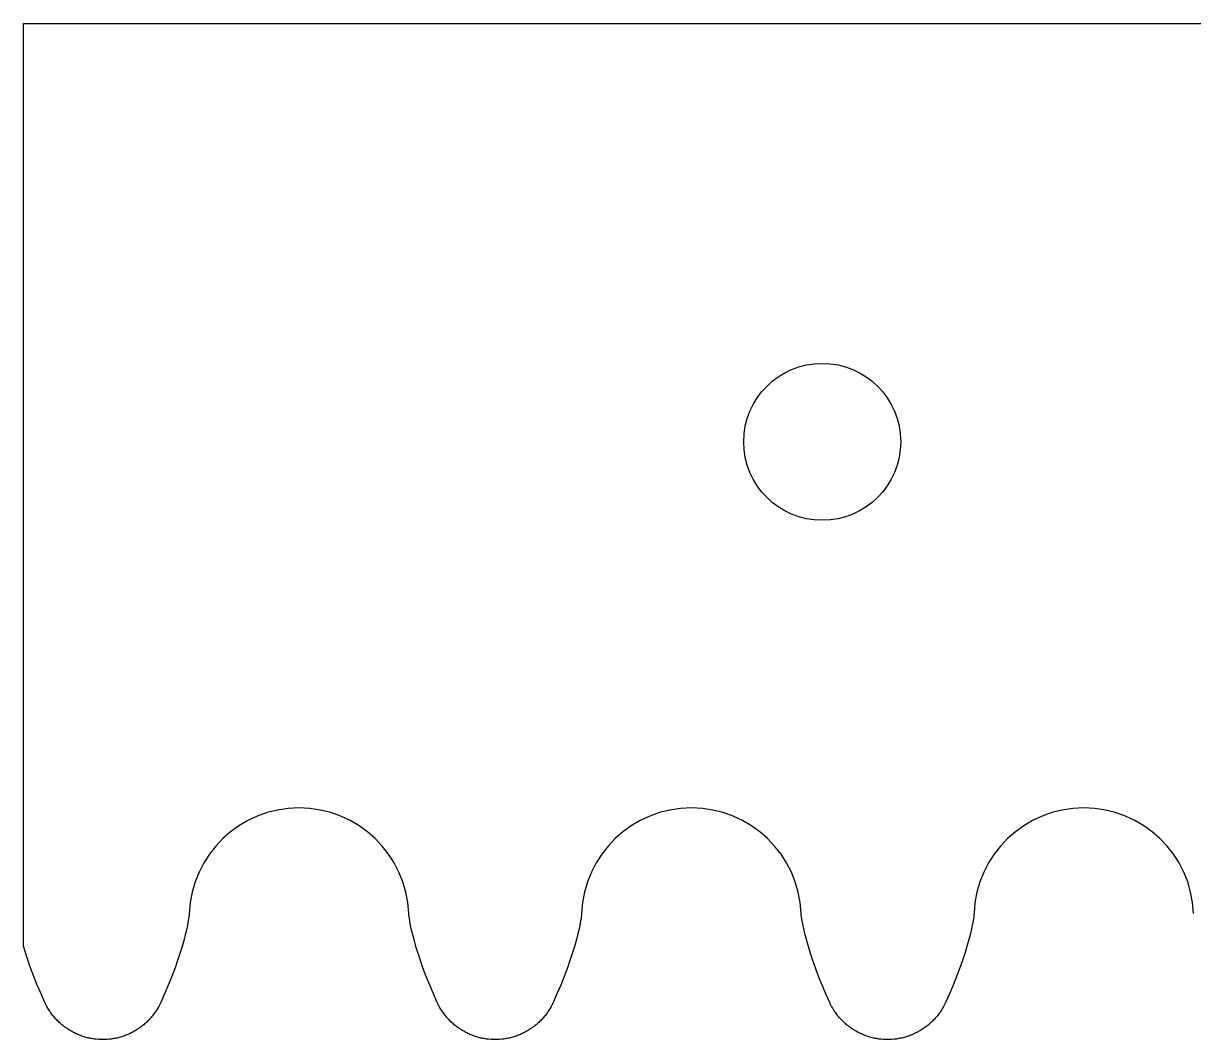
# Model space of a CAD drawing. Extents: x -1581 to -1270, y 120 to 168.
# Drawn here: x -1580.47 to -1558.1, y 119.9 to 139.33 of the extents above; entities that cross this region are included whole.
import ezdxf

# ---------------------------------------------------------------- set-up
doc = ezdxf.new("R2010")
doc.units = 0
doc.layers.add('V2_X8M8_BEARINGS', color=7, linetype='CONTINUOUS')

msp = doc.modelspace()

# ---------------------------------------------------------------- linework, layer by layer
at = {"layer": 'V2_X8M8_BEARINGS'}
for p, q in [((-1580.467, 121.69, -0.042), (-1580.467, 139.332, -0.042)), ((-1580.467, 139.332, -0.042), (-1334.697, 139.332, -0.042)), ((-1577.316, 122.171, -0.042), (-1577.333, 122.085, -0.042)), ((-1577.309, 122.217, -0.042), (-1577.316, 122.171, -0.042)), ((-1577.303, 122.252, -0.042), (-1577.309, 122.217, -0.042)), ((-1577.3, 122.277, -0.042), (-1577.303, 122.252, -0.042)), ((-1577.299, 122.285, -0.042), (-1577.3, 122.277, -0.042)), ((-1577.298, 122.298, -0.042), (-1577.299, 122.29, -0.042)), ((-1577.299, 122.29, -0.042), (-1577.299, 122.285, -0.042)), ((-1577.297, 122.313, -0.042), (-1577.298, 122.298, -0.042)), ((-1573.1, 122.298, -0.042), (-1573.101, 122.313, -0.042)), ((-1573.099, 122.29, -0.042), (-1573.1, 122.298, -0.042)), ((-1573.099, 122.285, -0.042), (-1573.099, 122.29, -0.042)), ((-1573.098, 122.277, -0.042), (-1573.099, 122.285, -0.042)), ((-1573.095, 122.252, -0.042), (-1573.098, 122.277, -0.042)), ((-1573.09, 122.217, -0.042), (-1573.095, 122.252, -0.042)), ((-1573.082, 122.171, -0.042), (-1573.09, 122.217, -0.042)), ((-1573.065, 122.085, -0.042), (-1573.082, 122.171, -0.042)), ((-1569.816, 122.171, -0.042), (-1569.833, 122.085, -0.042)), ((-1569.809, 122.217, -0.042), (-1569.816, 122.171, -0.042)), ((-1569.803, 122.252, -0.042), (-1569.809, 122.217, -0.042)), ((-1569.8, 122.277, -0.042), (-1569.803, 122.252, -0.042)), ((-1569.799, 122.285, -0.042), (-1569.8, 122.277, -0.042)), ((-1569.798, 122.298, -0.042), (-1569.799, 122.29, -0.042)), ((-1569.799, 122.29, -0.042), (-1569.799, 122.285, -0.042)), ((-1569.797, 122.313, -0.042), (-1569.798, 122.298, -0.042)), ((-1565.6, 122.298, -0.042), (-1565.601, 122.313, -0.042)), ((-1565.599, 122.29, -0.042), (-1565.6, 122.298, -0.042)), ((-1565.599, 122.285, -0.042), (-1565.599, 122.29, -0.042)), ((-1565.598, 122.277, -0.042), (-1565.599, 122.285, -0.042)), ((-1565.595, 122.252, -0.042), (-1565.598, 122.277, -0.042)), ((-1565.59, 122.217, -0.042), (-1565.595, 122.252, -0.042)), ((-1565.582, 122.171, -0.042), (-1565.59, 122.217, -0.042)), ((-1565.565, 122.085, -0.042), (-1565.582, 122.171, -0.042)), ((-1562.316, 122.171, -0.042), (-1562.333, 122.085, -0.042)), ((-1562.309, 122.217, -0.042), (-1562.316, 122.171, -0.042)), ((-1562.303, 122.252, -0.042), (-1562.309, 122.217, -0.042)), ((-1562.3, 122.277, -0.042), (-1562.303, 122.252, -0.042)), ((-1562.299, 122.285, -0.042), (-1562.3, 122.277, -0.042)), ((-1562.298, 122.298, -0.042), (-1562.299, 122.29, -0.042)), ((-1562.299, 122.29, -0.042), (-1562.299, 122.285, -0.042)), ((-1562.297, 122.313, -0.042), (-1562.298, 122.298, -0.042)), ((-1577.373, 121.907, -0.042), (-1577.397, 121.814, -0.042)), ((-1577.352, 121.997, -0.042), (-1577.373, 121.907, -0.042)), ((-1577.333, 122.085, -0.042), (-1577.352, 121.997, -0.042)), ((-1573.046, 121.997, -0.042), (-1573.065, 122.085, -0.042)), ((-1573.025, 121.907, -0.042), (-1573.046, 121.997, -0.042)), ((-1573.001, 121.814, -0.042), (-1573.025, 121.907, -0.042)), ((-1569.873, 121.907, -0.042), (-1569.897, 121.814, -0.042)), ((-1569.852, 121.997, -0.042), (-1569.873, 121.907, -0.042)), ((-1569.833, 122.085, -0.042), (-1569.852, 121.997, -0.042)), ((-1565.546, 121.997, -0.042), (-1565.565, 122.085, -0.042)), ((-1565.525, 121.907, -0.042), (-1565.546, 121.997, -0.042)), ((-1565.501, 121.814, -0.042), (-1565.525, 121.907, -0.042)), ((-1562.373, 121.907, -0.042), (-1562.397, 121.814, -0.042)), ((-1562.352, 121.997, -0.042), (-1562.373, 121.907, -0.042)), ((-1562.333, 122.085, -0.042), (-1562.352, 121.997, -0.042)), ((-1580.403, 121.486, -0.042), (-1580.467, 121.69, -0.042)), ((-1577.434, 121.683, -0.042), (-1577.475, 121.55, -0.042)), ((-1577.397, 121.814, -0.042), (-1577.434, 121.683, -0.042)), ((-1572.964, 121.683, -0.042), (-1573.001, 121.814, -0.042)), ((-1572.923, 121.55, -0.042), (-1572.964, 121.683, -0.042)), ((-1569.934, 121.683, -0.042), (-1569.975, 121.55, -0.042)), ((-1569.897, 121.814, -0.042), (-1569.934, 121.683, -0.042)), ((-1565.464, 121.683, -0.042), (-1565.501, 121.814, -0.042)), ((-1565.423, 121.55, -0.042), (-1565.464, 121.683, -0.042)), ((-1562.434, 121.683, -0.042), (-1562.475, 121.55, -0.042)), ((-1562.397, 121.814, -0.042), (-1562.434, 121.683, -0.042)), ((-1580.33, 121.275, -0.042), (-1580.403, 121.486, -0.042)), ((-1577.475, 121.55, -0.042), (-1577.52, 121.414, -0.042)), ((-1572.878, 121.414, -0.042), (-1572.923, 121.55, -0.042)), ((-1569.975, 121.55, -0.042), (-1570.02, 121.414, -0.042)), ((-1565.378, 121.414, -0.042), (-1565.423, 121.55, -0.042)), ((-1562.475, 121.55, -0.042), (-1562.52, 121.414, -0.042)), ((-1580.267, 121.11, -0.042), (-1580.33, 121.275, -0.042)), ((-1577.569, 121.275, -0.042), (-1577.631, 121.11, -0.042)), ((-1577.52, 121.414, -0.042), (-1577.569, 121.275, -0.042)), ((-1572.83, 121.275, -0.042), (-1572.878, 121.414, -0.042)), ((-1572.767, 121.11, -0.042), (-1572.83, 121.275, -0.042)), ((-1570.069, 121.275, -0.042), (-1570.131, 121.11, -0.042)), ((-1570.02, 121.414, -0.042), (-1570.069, 121.275, -0.042)), ((-1565.33, 121.275, -0.042), (-1565.378, 121.414, -0.042)), ((-1565.267, 121.11, -0.042), (-1565.33, 121.275, -0.042)), ((-1562.569, 121.275, -0.042), (-1562.631, 121.11, -0.042)), ((-1562.52, 121.414, -0.042), (-1562.569, 121.275, -0.042)), ((-1580.201, 120.944, -0.042), (-1580.267, 121.11, -0.042)), ((-1577.631, 121.11, -0.042), (-1577.697, 120.944, -0.042)), ((-1572.701, 120.944, -0.042), (-1572.767, 121.11, -0.042)), ((-1570.131, 121.11, -0.042), (-1570.197, 120.944, -0.042)), ((-1565.201, 120.944, -0.042), (-1565.267, 121.11, -0.042)), ((-1562.631, 121.11, -0.042), (-1562.697, 120.944, -0.042)), ((-1580.13, 120.778, -0.042), (-1580.201, 120.944, -0.042)), ((-1580.056, 120.612, -0.042), (-1580.13, 120.778, -0.042)), ((-1577.768, 120.778, -0.042), (-1577.842, 120.612, -0.042)), ((-1577.697, 120.944, -0.042), (-1577.768, 120.778, -0.042)), ((-1572.63, 120.778, -0.042), (-1572.701, 120.944, -0.042)), ((-1572.556, 120.612, -0.042), (-1572.63, 120.778, -0.042)), ((-1570.268, 120.778, -0.042), (-1570.342, 120.612, -0.042)), ((-1570.197, 120.944, -0.042), (-1570.268, 120.778, -0.042)), ((-1565.13, 120.778, -0.042), (-1565.201, 120.944, -0.042)), ((-1565.056, 120.612, -0.042), (-1565.13, 120.778, -0.042)), ((-1562.768, 120.778, -0.042), (-1562.842, 120.612, -0.042)), ((-1562.697, 120.944, -0.042), (-1562.768, 120.778, -0.042)), ((-1580.038, 120.575, -0.042), (-1580.056, 120.612, -0.042)), ((-1580.019, 120.538, -0.042), (-1580.038, 120.575, -0.042)), ((-1577.86, 120.575, -0.042), (-1577.879, 120.538, -0.042)), ((-1577.842, 120.612, -0.042), (-1577.86, 120.575, -0.042)), ((-1572.538, 120.575, -0.042), (-1572.556, 120.612, -0.042)), ((-1572.519, 120.538, -0.042), (-1572.538, 120.575, -0.042)), ((-1570.36, 120.575, -0.042), (-1570.379, 120.538, -0.042)), ((-1570.342, 120.612, -0.042), (-1570.36, 120.575, -0.042)), ((-1565.038, 120.575, -0.042), (-1565.056, 120.612, -0.042)), ((-1565.019, 120.538, -0.042), (-1565.038, 120.575, -0.042)), ((-1562.86, 120.575, -0.042), (-1562.879, 120.538, -0.042)), ((-1562.842, 120.612, -0.042), (-1562.86, 120.575, -0.042)), ((-1579.998, 120.501, -0.042), (-1580.019, 120.538, -0.042)), ((-1579.976, 120.465, -0.042), (-1579.998, 120.501, -0.042)), ((-1579.964, 120.447, -0.042), (-1579.976, 120.465, -0.042)), ((-1579.952, 120.43, -0.042), (-1579.964, 120.447, -0.042)), ((-1579.94, 120.412, -0.042), (-1579.952, 120.43, -0.042)), ((-1579.927, 120.395, -0.042), (-1579.94, 120.412, -0.042)), ((-1579.914, 120.377, -0.042), (-1579.927, 120.395, -0.042)), ((-1579.901, 120.36, -0.042), (-1579.914, 120.377, -0.042)), ((-1579.887, 120.343, -0.042), (-1579.901, 120.36, -0.042)), ((-1579.873, 120.327, -0.042), (-1579.887, 120.343, -0.042)), ((-1578.011, 120.343, -0.042), (-1578.025, 120.327, -0.042)), ((-1577.997, 120.36, -0.042), (-1578.011, 120.343, -0.042)), ((-1577.984, 120.377, -0.042), (-1577.997, 120.36, -0.042)), ((-1577.971, 120.395, -0.042), (-1577.984, 120.377, -0.042)), ((-1577.958, 120.412, -0.042), (-1577.971, 120.395, -0.042)), ((-1577.946, 120.43, -0.042), (-1577.958, 120.412, -0.042)), ((-1577.934, 120.447, -0.042), (-1577.946, 120.43, -0.042)), ((-1577.922, 120.465, -0.042), (-1577.934, 120.447, -0.042)), ((-1577.9, 120.501, -0.042), (-1577.922, 120.465, -0.042)), ((-1577.879, 120.538, -0.042), (-1577.9, 120.501, -0.042)), ((-1572.498, 120.501, -0.042), (-1572.519, 120.538, -0.042)), ((-1572.476, 120.465, -0.042), (-1572.498, 120.501, -0.042)), ((-1572.464, 120.447, -0.042), (-1572.476, 120.465, -0.042)), ((-1572.452, 120.43, -0.042), (-1572.464, 120.447, -0.042)), ((-1572.44, 120.412, -0.042), (-1572.452, 120.43, -0.042)), ((-1572.427, 120.395, -0.042), (-1572.44, 120.412, -0.042)), ((-1572.414, 120.377, -0.042), (-1572.427, 120.395, -0.042)), ((-1572.401, 120.36, -0.042), (-1572.414, 120.377, -0.042)), ((-1572.387, 120.343, -0.042), (-1572.401, 120.36, -0.042)), ((-1572.373, 120.327, -0.042), (-1572.387, 120.343, -0.042)), ((-1570.511, 120.343, -0.042), (-1570.525, 120.327, -0.042)), ((-1570.497, 120.36, -0.042), (-1570.511, 120.343, -0.042)), ((-1570.484, 120.377, -0.042), (-1570.497, 120.36, -0.042)), ((-1570.471, 120.395, -0.042), (-1570.484, 120.377, -0.042)), ((-1570.458, 120.412, -0.042), (-1570.471, 120.395, -0.042)), ((-1570.446, 120.43, -0.042), (-1570.458, 120.412, -0.042)), ((-1570.434, 120.447, -0.042), (-1570.446, 120.43, -0.042)), ((-1570.422, 120.465, -0.042), (-1570.434, 120.447, -0.042)), ((-1570.4, 120.501, -0.042), (-1570.422, 120.465, -0.042)), ((-1570.379, 120.538, -0.042), (-1570.4, 120.501, -0.042)), ((-1564.998, 120.501, -0.042), (-1565.019, 120.538, -0.042)), ((-1564.976, 120.465, -0.042), (-1564.998, 120.501, -0.042)), ((-1564.964, 120.447, -0.042), (-1564.976, 120.465, -0.042)), ((-1564.952, 120.43, -0.042), (-1564.964, 120.447, -0.042)), ((-1564.94, 120.412, -0.042), (-1564.952, 120.43, -0.042)), ((-1564.927, 120.395, -0.042), (-1564.94, 120.412, -0.042)), ((-1564.914, 120.377, -0.042), (-1564.927, 120.395, -0.042)), ((-1564.901, 120.36, -0.042), (-1564.914, 120.377, -0.042)), ((-1564.887, 120.343, -0.042), (-1564.901, 120.36, -0.042)), ((-1564.873, 120.327, -0.042), (-1564.887, 120.343, -0.042)), ((-1563.011, 120.343, -0.042), (-1563.025, 120.327, -0.042)), ((-1562.997, 120.36, -0.042), (-1563.011, 120.343, -0.042)), ((-1562.984, 120.377, -0.042), (-1562.997, 120.36, -0.042)), ((-1562.971, 120.395, -0.042), (-1562.984, 120.377, -0.042)), ((-1562.958, 120.412, -0.042), (-1562.971, 120.395, -0.042)), ((-1562.946, 120.43, -0.042), (-1562.958, 120.412, -0.042)), ((-1562.934, 120.447, -0.042), (-1562.946, 120.43, -0.042)), ((-1562.922, 120.465, -0.042), (-1562.934, 120.447, -0.042)), ((-1562.9, 120.501, -0.042), (-1562.922, 120.465, -0.042)), ((-1562.879, 120.538, -0.042), (-1562.9, 120.501, -0.042)), ((-1579.859, 120.31, -0.042), (-1579.873, 120.327, -0.042)), ((-1579.844, 120.294, -0.042), (-1579.859, 120.31, -0.042)), ((-1579.829, 120.278, -0.042), (-1579.844, 120.294, -0.042)), ((-1579.813, 120.262, -0.042), (-1579.829, 120.278, -0.042)), ((-1579.798, 120.247, -0.042), (-1579.813, 120.262, -0.042)), ((-1579.782, 120.232, -0.042), (-1579.798, 120.247, -0.042)), ((-1579.765, 120.217, -0.042), (-1579.782, 120.232, -0.042)), ((-1579.749, 120.202, -0.042), (-1579.765, 120.217, -0.042)), ((-1579.732, 120.187, -0.042), (-1579.749, 120.202, -0.042)), ((-1579.715, 120.173, -0.042), (-1579.732, 120.187, -0.042)), ((-1579.697, 120.159, -0.042), (-1579.715, 120.173, -0.042)), ((-1579.68, 120.146, -0.042), (-1579.697, 120.159, -0.042)), ((-1579.662, 120.133, -0.042), (-1579.68, 120.146, -0.042)), ((-1579.644, 120.12, -0.042), (-1579.662, 120.133, -0.042)), ((-1579.625, 120.107, -0.042), (-1579.644, 120.12, -0.042)), ((-1579.606, 120.095, -0.042), (-1579.625, 120.107, -0.042)), ((-1578.273, 120.107, -0.042), (-1578.292, 120.095, -0.042)), ((-1578.255, 120.12, -0.042), (-1578.273, 120.107, -0.042)), ((-1578.236, 120.133, -0.042), (-1578.255, 120.12, -0.042)), ((-1578.218, 120.146, -0.042), (-1578.236, 120.133, -0.042)), ((-1578.201, 120.159, -0.042), (-1578.218, 120.146, -0.042)), ((-1578.183, 120.173, -0.042), (-1578.201, 120.159, -0.042)), ((-1578.166, 120.187, -0.042), (-1578.183, 120.173, -0.042)), ((-1578.149, 120.202, -0.042), (-1578.166, 120.187, -0.042)), ((-1578.133, 120.217, -0.042), (-1578.149, 120.202, -0.042)), ((-1578.116, 120.232, -0.042), (-1578.133, 120.217, -0.042)), ((-1578.1, 120.247, -0.042), (-1578.116, 120.232, -0.042)), ((-1578.085, 120.262, -0.042), (-1578.1, 120.247, -0.042)), ((-1578.069, 120.278, -0.042), (-1578.085, 120.262, -0.042)), ((-1578.054, 120.294, -0.042), (-1578.069, 120.278, -0.042)), ((-1578.04, 120.31, -0.042), (-1578.054, 120.294, -0.042)), ((-1578.025, 120.327, -0.042), (-1578.04, 120.31, -0.042)), ((-1572.359, 120.31, -0.042), (-1572.373, 120.327, -0.042)), ((-1572.344, 120.294, -0.042), (-1572.359, 120.31, -0.042)), ((-1572.329, 120.278, -0.042), (-1572.344, 120.294, -0.042)), ((-1572.313, 120.262, -0.042), (-1572.329, 120.278, -0.042)), ((-1572.298, 120.247, -0.042), (-1572.313, 120.262, -0.042)), ((-1572.282, 120.232, -0.042), (-1572.298, 120.247, -0.042)), ((-1572.265, 120.217, -0.042), (-1572.282, 120.232, -0.042)), ((-1572.249, 120.202, -0.042), (-1572.265, 120.217, -0.042)), ((-1572.232, 120.187, -0.042), (-1572.249, 120.202, -0.042)), ((-1572.215, 120.173, -0.042), (-1572.232, 120.187, -0.042)), ((-1572.197, 120.159, -0.042), (-1572.215, 120.173, -0.042)), ((-1572.18, 120.146, -0.042), (-1572.197, 120.159, -0.042)), ((-1572.162, 120.133, -0.042), (-1572.18, 120.146, -0.042)), ((-1572.144, 120.12, -0.042), (-1572.162, 120.133, -0.042)), ((-1572.125, 120.107, -0.042), (-1572.144, 120.12, -0.042)), ((-1572.106, 120.095, -0.042), (-1572.125, 120.107, -0.042)), ((-1570.773, 120.107, -0.042), (-1570.792, 120.095, -0.042)), ((-1570.755, 120.12, -0.042), (-1570.773, 120.107, -0.042)), ((-1570.736, 120.133, -0.042), (-1570.755, 120.12, -0.042)), ((-1570.718, 120.146, -0.042), (-1570.736, 120.133, -0.042)), ((-1570.701, 120.159, -0.042), (-1570.718, 120.146, -0.042)), ((-1570.683, 120.173, -0.042), (-1570.701, 120.159, -0.042)), ((-1570.666, 120.187, -0.042), (-1570.683, 120.173, -0.042)), ((-1570.649, 120.202, -0.042), (-1570.666, 120.187, -0.042)), ((-1570.633, 120.217, -0.042), (-1570.649, 120.202, -0.042)), ((-1570.616, 120.232, -0.042), (-1570.633, 120.217, -0.042)), ((-1570.6, 120.247, -0.042), (-1570.616, 120.232, -0.042)), ((-1570.585, 120.262, -0.042), (-1570.6, 120.247, -0.042)), ((-1570.569, 120.278, -0.042), (-1570.585, 120.262, -0.042)), ((-1570.554, 120.294, -0.042), (-1570.569, 120.278, -0.042)), ((-1570.54, 120.31, -0.042), (-1570.554, 120.294, -0.042)), ((-1570.525, 120.327, -0.042), (-1570.54, 120.31, -0.042)), ((-1564.859, 120.31, -0.042), (-1564.873, 120.327, -0.042)), ((-1564.844, 120.294, -0.042), (-1564.859, 120.31, -0.042)), ((-1564.829, 120.278, -0.042), (-1564.844, 120.294, -0.042)), ((-1564.813, 120.262, -0.042), (-1564.829, 120.278, -0.042)), ((-1564.798, 120.247, -0.042), (-1564.813, 120.262, -0.042)), ((-1564.782, 120.232, -0.042), (-1564.798, 120.247, -0.042)), ((-1564.765, 120.217, -0.042), (-1564.782, 120.232, -0.042)), ((-1564.749, 120.202, -0.042), (-1564.765, 120.217, -0.042)), ((-1564.732, 120.187, -0.042), (-1564.749, 120.202, -0.042)), ((-1564.715, 120.173, -0.042), (-1564.732, 120.187, -0.042)), ((-1564.697, 120.159, -0.042), (-1564.715, 120.173, -0.042)), ((-1564.68, 120.146, -0.042), (-1564.697, 120.159, -0.042)), ((-1564.662, 120.133, -0.042), (-1564.68, 120.146, -0.042)), ((-1564.643, 120.12, -0.042), (-1564.662, 120.133, -0.042)), ((-1564.625, 120.107, -0.042), (-1564.643, 120.12, -0.042)), ((-1564.606, 120.095, -0.042), (-1564.625, 120.107, -0.042)), ((-1563.273, 120.107, -0.042), (-1563.292, 120.095, -0.042)), ((-1563.255, 120.12, -0.042), (-1563.273, 120.107, -0.042)), ((-1563.236, 120.133, -0.042), (-1563.255, 120.12, -0.042)), ((-1563.218, 120.146, -0.042), (-1563.236, 120.133, -0.042)), ((-1563.201, 120.159, -0.042), (-1563.218, 120.146, -0.042)), ((-1563.183, 120.173, -0.042), (-1563.201, 120.159, -0.042)), ((-1563.166, 120.187, -0.042), (-1563.183, 120.173, -0.042)), ((-1563.149, 120.202, -0.042), (-1563.166, 120.187, -0.042)), ((-1563.133, 120.217, -0.042), (-1563.149, 120.202, -0.042)), ((-1563.116, 120.232, -0.042), (-1563.133, 120.217, -0.042)), ((-1563.1, 120.247, -0.042), (-1563.116, 120.232, -0.042)), ((-1563.085, 120.262, -0.042), (-1563.1, 120.247, -0.042)), ((-1563.069, 120.278, -0.042), (-1563.085, 120.262, -0.042)), ((-1563.054, 120.294, -0.042), (-1563.069, 120.278, -0.042)), ((-1563.04, 120.31, -0.042), (-1563.054, 120.294, -0.042)), ((-1563.025, 120.327, -0.042), (-1563.04, 120.31, -0.042)), ((-1579.588, 120.083, -0.042), (-1579.606, 120.095, -0.042)), ((-1579.568, 120.072, -0.042), (-1579.588, 120.083, -0.042)), ((-1579.549, 120.061, -0.042), (-1579.568, 120.072, -0.042)), ((-1579.53, 120.05, -0.042), (-1579.549, 120.061, -0.042)), ((-1579.51, 120.039, -0.042), (-1579.53, 120.05, -0.042)), ((-1579.49, 120.029, -0.042), (-1579.51, 120.039, -0.042)), ((-1579.47, 120.02, -0.042), (-1579.49, 120.029, -0.042)), ((-1579.45, 120.01, -0.042), (-1579.47, 120.02, -0.042)), ((-1579.43, 120.001, -0.042), (-1579.45, 120.01, -0.042)), ((-1579.409, 119.993, -0.042), (-1579.43, 120.001, -0.042)), ((-1579.389, 119.985, -0.042), (-1579.409, 119.993, -0.042)), ((-1579.368, 119.977, -0.042), (-1579.389, 119.985, -0.042)), ((-1579.347, 119.969, -0.042), (-1579.368, 119.977, -0.042)), ((-1579.327, 119.962, -0.042), (-1579.347, 119.969, -0.042)), ((-1579.306, 119.956, -0.042), (-1579.327, 119.962, -0.042)), ((-1579.285, 119.95, -0.042), (-1579.306, 119.956, -0.042)), ((-1579.264, 119.944, -0.042), (-1579.285, 119.95, -0.042)), ((-1579.243, 119.938, -0.042), (-1579.264, 119.944, -0.042)), ((-1579.221, 119.933, -0.042), (-1579.243, 119.938, -0.042)), ((-1579.2, 119.929, -0.042), (-1579.221, 119.933, -0.042)), ((-1579.179, 119.924, -0.042), (-1579.2, 119.929, -0.042)), ((-1579.158, 119.921, -0.042), (-1579.179, 119.924, -0.042)), ((-1579.137, 119.917, -0.042), (-1579.158, 119.921, -0.042)), ((-1579.116, 119.914, -0.042), (-1579.137, 119.917, -0.042)), ((-1579.074, 119.909, -0.042), (-1579.116, 119.914, -0.042)), ((-1579.032, 119.905, -0.042), (-1579.074, 119.909, -0.042)), ((-1578.99, 119.903, -0.042), (-1579.032, 119.905, -0.042)), ((-1578.949, 119.903, -0.042), (-1578.99, 119.903, -0.042)), ((-1578.908, 119.903, -0.042), (-1578.949, 119.903, -0.042)), ((-1578.866, 119.905, -0.042), (-1578.908, 119.903, -0.042)), ((-1578.824, 119.909, -0.042), (-1578.866, 119.905, -0.042)), ((-1578.782, 119.914, -0.042), (-1578.824, 119.909, -0.042)), ((-1578.761, 119.917, -0.042), (-1578.782, 119.914, -0.042)), ((-1578.74, 119.921, -0.042), (-1578.761, 119.917, -0.042)), ((-1578.719, 119.924, -0.042), (-1578.74, 119.921, -0.042)), ((-1578.698, 119.929, -0.042), (-1578.719, 119.924, -0.042)), ((-1578.677, 119.933, -0.042), (-1578.698, 119.929, -0.042)), ((-1578.656, 119.938, -0.042), (-1578.677, 119.933, -0.042)), ((-1578.634, 119.944, -0.042), (-1578.656, 119.938, -0.042)), ((-1578.613, 119.95, -0.042), (-1578.634, 119.944, -0.042)), ((-1578.593, 119.956, -0.042), (-1578.613, 119.95, -0.042)), ((-1578.572, 119.962, -0.042), (-1578.593, 119.956, -0.042)), ((-1578.551, 119.969, -0.042), (-1578.572, 119.962, -0.042)), ((-1578.53, 119.977, -0.042), (-1578.551, 119.969, -0.042)), ((-1578.509, 119.985, -0.042), (-1578.53, 119.977, -0.042)), ((-1578.489, 119.993, -0.042), (-1578.509, 119.985, -0.042)), ((-1578.468, 120.001, -0.042), (-1578.489, 119.993, -0.042)), ((-1578.448, 120.01, -0.042), (-1578.468, 120.001, -0.042)), ((-1578.428, 120.02, -0.042), (-1578.448, 120.01, -0.042)), ((-1578.408, 120.029, -0.042), (-1578.428, 120.02, -0.042)), ((-1578.388, 120.039, -0.042), (-1578.408, 120.029, -0.042)), ((-1578.368, 120.05, -0.042), (-1578.388, 120.039, -0.042)), ((-1578.349, 120.061, -0.042), (-1578.368, 120.05, -0.042)), ((-1578.33, 120.072, -0.042), (-1578.349, 120.061, -0.042)), ((-1578.311, 120.083, -0.042), (-1578.33, 120.072, -0.042)), ((-1578.292, 120.095, -0.042), (-1578.311, 120.083, -0.042)), ((-1572.088, 120.083, -0.042), (-1572.106, 120.095, -0.042)), ((-1572.068, 120.072, -0.042), (-1572.088, 120.083, -0.042)), ((-1572.049, 120.061, -0.042), (-1572.068, 120.072, -0.042)), ((-1572.03, 120.05, -0.042), (-1572.049, 120.061, -0.042)), ((-1572.01, 120.039, -0.042), (-1572.03, 120.05, -0.042)), ((-1571.99, 120.029, -0.042), (-1572.01, 120.039, -0.042)), ((-1571.97, 120.02, -0.042), (-1571.99, 120.029, -0.042)), ((-1571.95, 120.01, -0.042), (-1571.97, 120.02, -0.042)), ((-1571.93, 120.001, -0.042), (-1571.95, 120.01, -0.042)), ((-1571.909, 119.993, -0.042), (-1571.93, 120.001, -0.042)), ((-1571.889, 119.985, -0.042), (-1571.909, 119.993, -0.042)), ((-1571.868, 119.977, -0.042), (-1571.889, 119.985, -0.042)), ((-1571.847, 119.969, -0.042), (-1571.868, 119.977, -0.042)), ((-1571.826, 119.962, -0.042), (-1571.847, 119.969, -0.042)), ((-1571.806, 119.956, -0.042), (-1571.826, 119.962, -0.042)), ((-1571.785, 119.95, -0.042), (-1571.806, 119.956, -0.042)), ((-1571.764, 119.944, -0.042), (-1571.785, 119.95, -0.042)), ((-1571.743, 119.938, -0.042), (-1571.764, 119.944, -0.042)), ((-1571.721, 119.933, -0.042), (-1571.743, 119.938, -0.042)), ((-1571.7, 119.929, -0.042), (-1571.721, 119.933, -0.042)), ((-1571.679, 119.924, -0.042), (-1571.7, 119.929, -0.042)), ((-1571.658, 119.921, -0.042), (-1571.679, 119.924, -0.042)), ((-1571.637, 119.917, -0.042), (-1571.658, 119.921, -0.042)), ((-1571.616, 119.914, -0.042), (-1571.637, 119.917, -0.042)), ((-1571.574, 119.909, -0.042), (-1571.616, 119.914, -0.042)), ((-1571.532, 119.905, -0.042), (-1571.574, 119.909, -0.042)), ((-1571.49, 119.903, -0.042), (-1571.532, 119.905, -0.042)), ((-1571.449, 119.903, -0.042), (-1571.49, 119.903, -0.042)), ((-1571.408, 119.903, -0.042), (-1571.449, 119.903, -0.042)), ((-1571.366, 119.905, -0.042), (-1571.408, 119.903, -0.042)), ((-1571.324, 119.909, -0.042), (-1571.366, 119.905, -0.042)), ((-1571.282, 119.914, -0.042), (-1571.324, 119.909, -0.042)), ((-1571.261, 119.917, -0.042), (-1571.282, 119.914, -0.042)), ((-1571.24, 119.921, -0.042), (-1571.261, 119.917, -0.042)), ((-1571.219, 119.924, -0.042), (-1571.24, 119.921, -0.042)), ((-1571.198, 119.929, -0.042), (-1571.219, 119.924, -0.042)), ((-1571.177, 119.933, -0.042), (-1571.198, 119.929, -0.042)), ((-1571.156, 119.938, -0.042), (-1571.177, 119.933, -0.042)), ((-1571.134, 119.944, -0.042), (-1571.156, 119.938, -0.042)), ((-1571.113, 119.95, -0.042), (-1571.134, 119.944, -0.042)), ((-1571.092, 119.956, -0.042), (-1571.113, 119.95, -0.042)), ((-1571.072, 119.962, -0.042), (-1571.092, 119.956, -0.042)), ((-1571.051, 119.969, -0.042), (-1571.072, 119.962, -0.042)), ((-1571.03, 119.977, -0.042), (-1571.051, 119.969, -0.042)), ((-1571.009, 119.985, -0.042), (-1571.03, 119.977, -0.042)), ((-1570.989, 119.993, -0.042), (-1571.009, 119.985, -0.042)), ((-1570.968, 120.001, -0.042), (-1570.989, 119.993, -0.042)), ((-1570.948, 120.01, -0.042), (-1570.968, 120.001, -0.042)), ((-1570.928, 120.02, -0.042), (-1570.948, 120.01, -0.042)), ((-1570.908, 120.029, -0.042), (-1570.928, 120.02, -0.042)), ((-1570.888, 120.039, -0.042), (-1570.908, 120.029, -0.042)), ((-1570.868, 120.05, -0.042), (-1570.888, 120.039, -0.042)), ((-1570.849, 120.061, -0.042), (-1570.868, 120.05, -0.042)), ((-1570.83, 120.072, -0.042), (-1570.849, 120.061, -0.042)), ((-1570.811, 120.083, -0.042), (-1570.83, 120.072, -0.042)), ((-1570.792, 120.095, -0.042), (-1570.811, 120.083, -0.042)), ((-1564.588, 120.083, -0.042), (-1564.606, 120.095, -0.042)), ((-1564.568, 120.072, -0.042), (-1564.588, 120.083, -0.042)), ((-1564.549, 120.061, -0.042), (-1564.568, 120.072, -0.042)), ((-1564.53, 120.05, -0.042), (-1564.549, 120.061, -0.042)), ((-1564.51, 120.039, -0.042), (-1564.53, 120.05, -0.042)), ((-1564.49, 120.029, -0.042), (-1564.51, 120.039, -0.042)), ((-1564.47, 120.02, -0.042), (-1564.49, 120.029, -0.042)), ((-1564.45, 120.01, -0.042), (-1564.47, 120.02, -0.042)), ((-1564.43, 120.001, -0.042), (-1564.45, 120.01, -0.042)), ((-1564.409, 119.993, -0.042), (-1564.43, 120.001, -0.042)), ((-1564.389, 119.985, -0.042), (-1564.409, 119.993, -0.042)), ((-1564.368, 119.977, -0.042), (-1564.389, 119.985, -0.042)), ((-1564.347, 119.969, -0.042), (-1564.368, 119.977, -0.042)), ((-1564.326, 119.962, -0.042), (-1564.347, 119.969, -0.042)), ((-1564.306, 119.956, -0.042), (-1564.326, 119.962, -0.042)), ((-1564.285, 119.95, -0.042), (-1564.306, 119.956, -0.042)), ((-1564.264, 119.944, -0.042), (-1564.285, 119.95, -0.042)), ((-1564.243, 119.938, -0.042), (-1564.264, 119.944, -0.042)), ((-1564.221, 119.933, -0.042), (-1564.243, 119.938, -0.042)), ((-1564.2, 119.929, -0.042), (-1564.221, 119.933, -0.042)), ((-1564.179, 119.924, -0.042), (-1564.2, 119.929, -0.042)), ((-1564.158, 119.921, -0.042), (-1564.179, 119.924, -0.042)), ((-1564.137, 119.917, -0.042), (-1564.158, 119.921, -0.042)), ((-1564.116, 119.914, -0.042), (-1564.137, 119.917, -0.042)), ((-1564.074, 119.909, -0.042), (-1564.116, 119.914, -0.042)), ((-1564.032, 119.905, -0.042), (-1564.074, 119.909, -0.042)), ((-1563.99, 119.903, -0.042), (-1564.032, 119.905, -0.042)), ((-1563.949, 119.903, -0.042), (-1563.99, 119.903, -0.042)), ((-1563.908, 119.903, -0.042), (-1563.949, 119.903, -0.042)), ((-1563.866, 119.905, -0.042), (-1563.908, 119.903, -0.042)), ((-1563.824, 119.909, -0.042), (-1563.866, 119.905, -0.042)), ((-1563.782, 119.914, -0.042), (-1563.824, 119.909, -0.042)), ((-1563.761, 119.917, -0.042), (-1563.782, 119.914, -0.042)), ((-1563.74, 119.921, -0.042), (-1563.761, 119.917, -0.042)), ((-1563.719, 119.924, -0.042), (-1563.74, 119.921, -0.042)), ((-1563.698, 119.929, -0.042), (-1563.719, 119.924, -0.042)), ((-1563.677, 119.933, -0.042), (-1563.698, 119.929, -0.042)), ((-1563.656, 119.938, -0.042), (-1563.677, 119.933, -0.042)), ((-1563.634, 119.944, -0.042), (-1563.656, 119.938, -0.042)), ((-1563.613, 119.95, -0.042), (-1563.634, 119.944, -0.042)), ((-1563.592, 119.956, -0.042), (-1563.613, 119.95, -0.042)), ((-1563.572, 119.962, -0.042), (-1563.592, 119.956, -0.042)), ((-1563.551, 119.969, -0.042), (-1563.572, 119.962, -0.042)), ((-1563.53, 119.977, -0.042), (-1563.551, 119.969, -0.042)), ((-1563.509, 119.985, -0.042), (-1563.53, 119.977, -0.042)), ((-1563.489, 119.993, -0.042), (-1563.509, 119.985, -0.042)), ((-1563.468, 120.001, -0.042), (-1563.489, 119.993, -0.042)), ((-1563.448, 120.01, -0.042), (-1563.468, 120.001, -0.042)), ((-1563.428, 120.02, -0.042), (-1563.448, 120.01, -0.042)), ((-1563.408, 120.029, -0.042), (-1563.428, 120.02, -0.042)), ((-1563.388, 120.039, -0.042), (-1563.408, 120.029, -0.042)), ((-1563.368, 120.05, -0.042), (-1563.388, 120.039, -0.042)), ((-1563.349, 120.061, -0.042), (-1563.368, 120.05, -0.042)), ((-1563.33, 120.072, -0.042), (-1563.349, 120.061, -0.042)), ((-1563.311, 120.083, -0.042), (-1563.33, 120.072, -0.042)), ((-1563.292, 120.095, -0.042), (-1563.311, 120.083, -0.042))]:
    msp.add_line(p, q, dxfattribs=at)
msp.add_circle((-1565.199, 131.332, -0.042), 1.5, dxfattribs=at)
for centre in [(-1575.199, 122.232, -0.042), (-1567.699, 122.232, -0.042), (-1560.199, 122.232, -0.042)]:
    msp.add_arc(centre, 2.1, 2.2217, 177.7783, dxfattribs=at)

doc.saveas('drawing.dxf')
